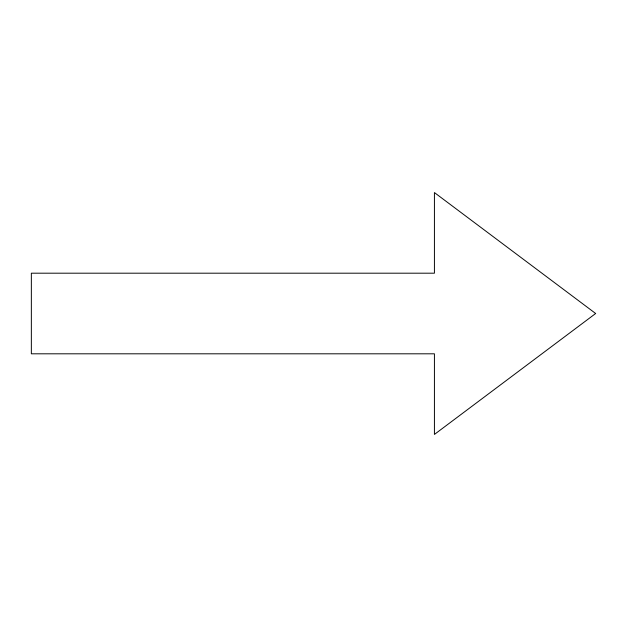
<?xml version="1.0" encoding="UTF-8"?>
<svg xmlns="http://www.w3.org/2000/svg" width="627" height="627" viewBox="0 0 627 627"><rect width="100%" height="100%" fill="white"/><g stroke="black" fill="none" stroke-linecap="round" stroke-linejoin="round"><path stroke-width="0.94" d="M595.65 313.5L434.425 434.425L434.425 353.808L31.35 353.808L31.35 273.192L434.425 273.192L434.425 192.575L595.65 313.5"/></g></svg>
